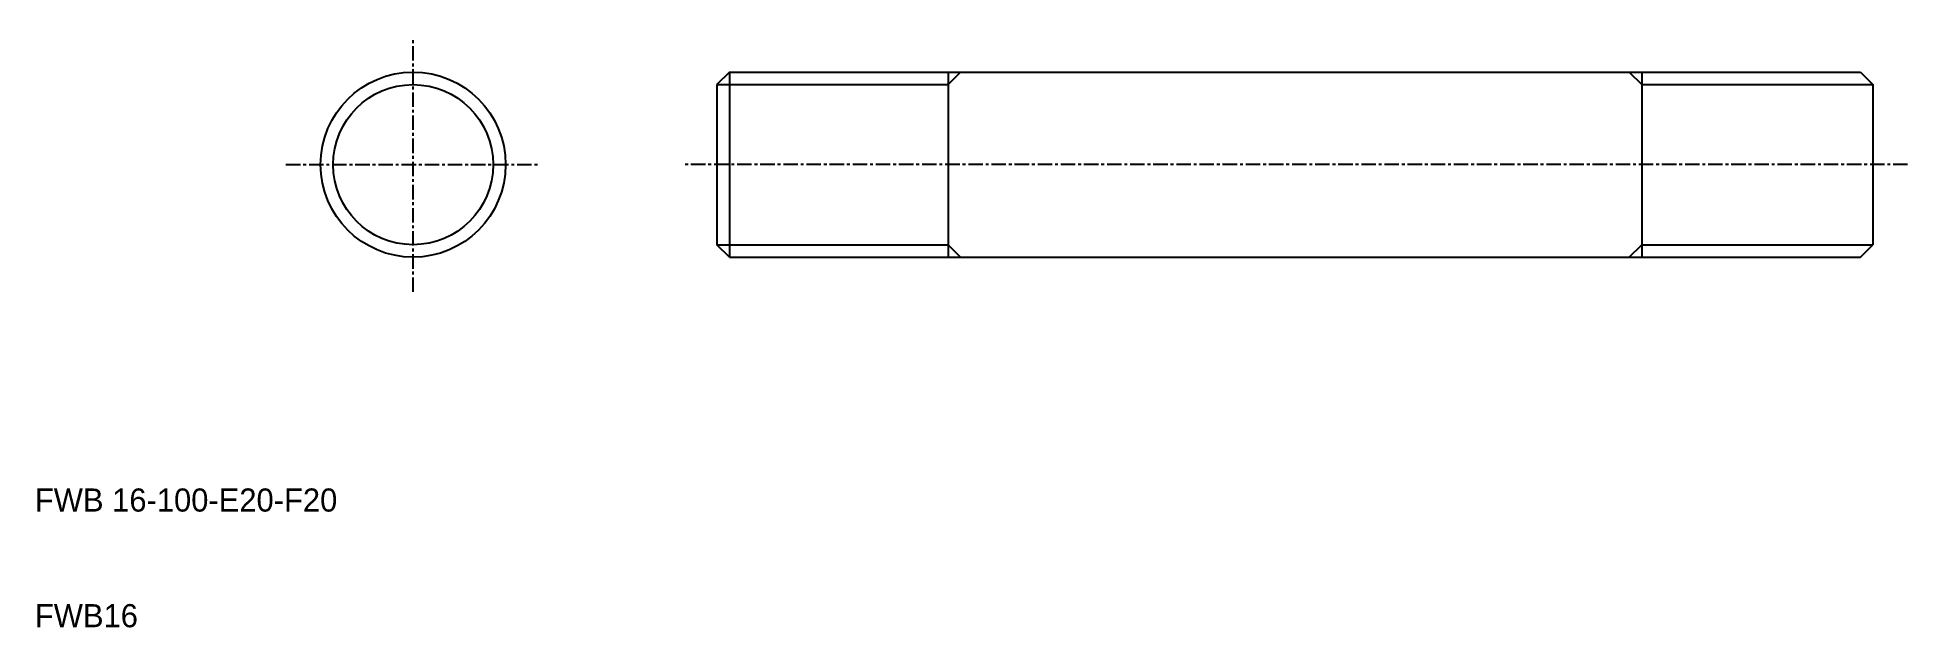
# Model space of a CAD drawing. Extents: x 10 to 172, y 10 to 61.
import ezdxf

# ---------------------------------------------------------------- set-up
doc = ezdxf.new("R2010")
doc.units = 0
doc.linetypes.add('CENTER', pattern=[2, 1.25, -0.25, 0.25, -0.25])
doc.layers.get('0').update_dxf_attribs({"linetype": 'CONTINUOUS'})
doc.layers.add('CENTER', color=1, linetype='CENTER')

msp = doc.modelspace()

# ---------------------------------------------------------------- linework, layer by layer
at = {"color": 7, "linetype": 'CONTINUOUS'}
for p, q in [((70.08, 58), (69, 56.92)), ((69, 56.92), (69, 43.08)), ((70.08, 58), (167.92, 58)), ((70.08, 58), (70.08, 42)), ((89, 58), (89, 42)), ((149, 58), (149, 42)), ((167.92, 58), (169, 56.92)), ((169, 56.92), (169, 43.08)), ((70.08, 42), (69, 43.08)), ((167.92, 42), (169, 43.08)), ((70.08, 42), (167.92, 42))]:
    msp.add_line(p, q, dxfattribs=at)
at = {"color": 3, "linetype": 'CONTINUOUS'}
for p, q in [((69, 56.92), (89, 56.92)), ((90.08, 58), (89, 56.92)), ((147.92, 58), (149, 56.92)), ((149, 56.92), (169, 56.92)), ((69, 43.08), (89, 43.08)), ((90.08, 42), (89, 43.08)), ((147.92, 42), (149, 43.08)), ((149, 43.08), (169, 43.08))]:
    msp.add_line(p, q, dxfattribs=at)
at = {"color": 7, "linetype": 'CONTINUOUS'}
msp.add_circle((42.72, 50), 8, dxfattribs=at)
at = {"color": 3, "linetype": 'CONTINUOUS'}
msp.add_circle((42.72, 50), 6.92, dxfattribs=at)
at = {"layer": 'CENTER', "color": 1, "linetype": 'CENTER'}
for p, q in [((42.72, 39), (42.72, 61)), ((31.72, 50), (53.72, 50)), ((172, 50), (66, 50))]:
    msp.add_line(p, q, dxfattribs=at)

# ---------------------------------------------------------------- texts
at = {"color": 7, "linetype": 'CONTINUOUS'}
for s, p in [('FWB 16-100-E20-F20', (10, 20)), ('FWB16', (10, 10))]:
    msp.add_text(s, height=2, dxfattribs=at).set_placement(p)

doc.saveas('drawing.dxf')
